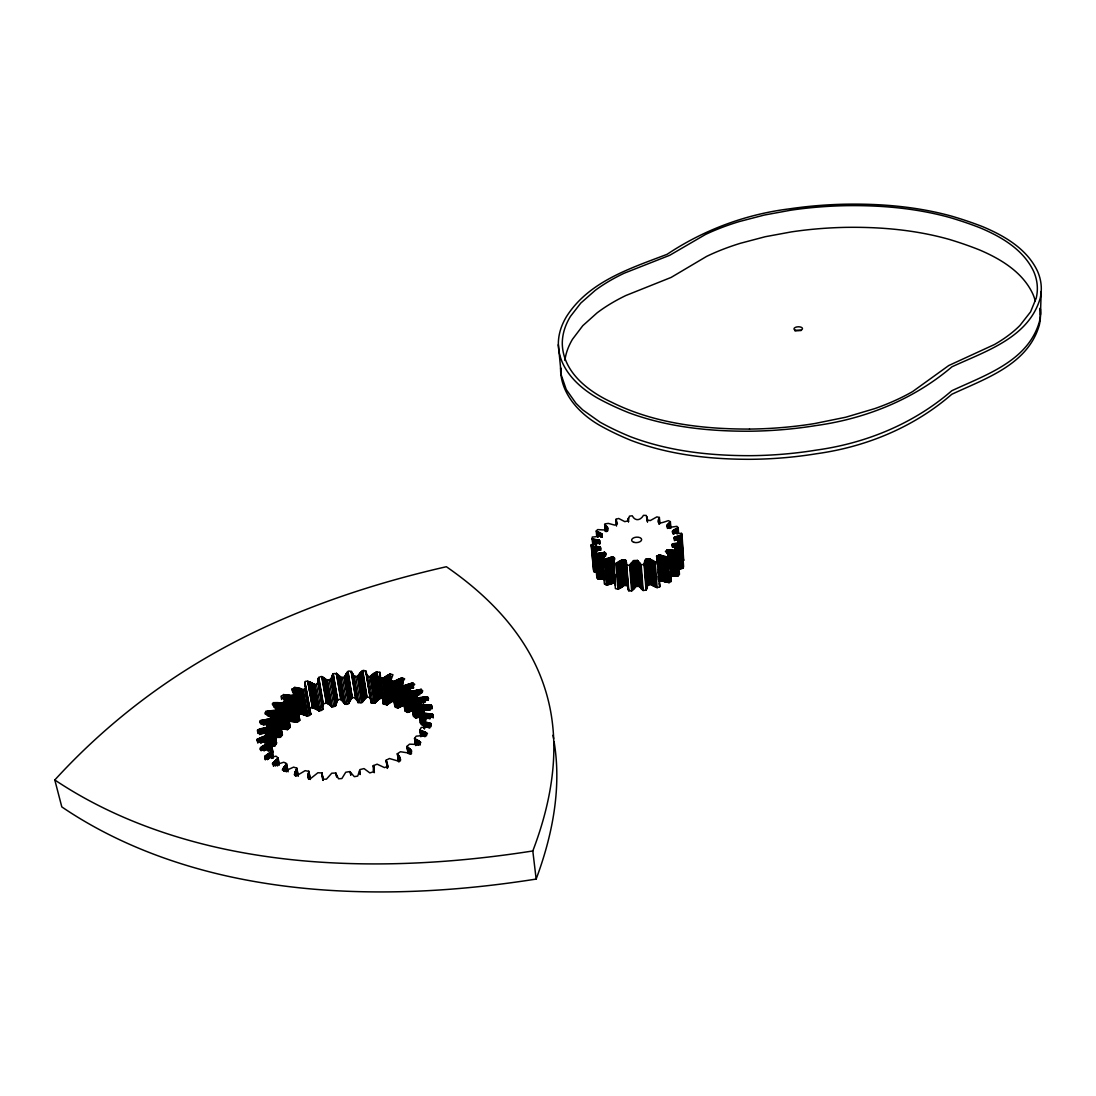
<?xml version="1.0" encoding="UTF-8"?>
<svg xmlns="http://www.w3.org/2000/svg" width="1096" height="1096" viewBox="0 0 1096 1096"><rect width="100%" height="100%" fill="white"/><g stroke="black" fill="none" stroke-linecap="round" stroke-linejoin="round"><path stroke-width="1.5" d="M599.923 543.863L599.539 540.383L599.375 542.383L591.169 544.835L591.484 546.383C600.183 546.137 605.636 547.479 594.539 552.247L595.745 553.617C602.17 552.59 611.609 550.891 602.129 558.494L604.101 559.549C607.855 557.864 618.733 554.549 613.253 561.947L615.404 588.566L617.952 589.21L624.158 585.374L627.638 585.689L628.789 590.799L631.639 590.936C634.721 585.346 640.105 584.456 643.188 590.484L646.065 590.114C646.284 582.702 652.558 583.99 657.12 587.662L659.737 586.812L659.271 583.62M393.916 700.508L387.011 704.755L383.395 704.043L379.202 677.52C383.162 669.122 373.174 671.821 370.393 676.575C363.886 677.41 367.146 663.176 358.365 675.273C352.734 681.233 351.515 665.039 346.254 673.588C343.336 683.274 338.02 671.821 333.074 673.78C332.568 680.863 326.252 681.835 321.977 676.629C314.99 675.711 321.306 689.836 311.47 682.753C297.468 676.944 311.497 689.768 302.386 689.59C297.742 685.795 288.015 687.904 294.947 693.919C291.522 697.604 275.11 691.823 284.563 700.056C286.248 706.153 266.89 699.193 273.904 706.372C284.316 712.496 263.013 708.797 265.122 713.907C278.055 717.442 266.671 719.976 260.314 720.647C257.355 724.525 265.287 723.703 267.438 724.703C268.123 729.443 261.341 727.58 258.601 729.58C252.162 735.142 278.343 731.251 260.355 737.827C248.532 744.074 274.836 738.731 265.396 744.938C262.465 745.28 256.491 750.418 262.492 750.157C268.958 749.322 274 746.993 273.041 757.637M271.822 751.294L264.657 756.569L266.451 758.254L276.082 756.185L278.124 757.966L272.315 763.816L274.164 765.282L283.796 762.227L286.563 763.693L282.289 769.926L284.755 771.132L293.632 767.118L296.879 768.2L294.29 774.612L297.043 775.489L305.126 770.666L308.771 771.324L307.921 777.571L311.031 778.242L317.922 772.735L321.854 772.954L322.923 779.174L326.389 779.201L331.746 773.201L335.677 773.036L338.5 778.777L341.884 778.544L345.733 772.242L349.816 771.557L354.337 776.68L357.721 776.078L359.913 769.584L364.05 768.584L369.845 772.913L373.284 771.831L373.407 765.652L377.106 764.172L384.518 767.611L387.559 766.351L386.052 760.336L389.381 758.514L397.862 760.953L400.588 759.418L397.423 753.719L400.478 751.733L409.575 753.158L411.781 751.116L406.959 746.39L409.479 744.17L419.083 744.513L420.837 742.472L414.507 738.485L416.192 736.156L426.125 735.334L427.44 733.334L419.878 730.1L421.138 727.58L430.797 725.826L431.208 723.607L422.892 721.524L423.467 719.072L432.715 716.373L432.509 714.236L423.577 713.236L423.289 710.962L431.906 707.304L431.509 705.386L421.85 705.262L420.987 702.961L428.605 698.7L427.454 696.905L417.754 697.851L416.316 695.823L422.796 690.973L421.124 689.411L411.699 691.37L409.575 689.726L414.713 684.342L412.808 683.014L403.506 685.808L400.944 684.356L404.671 678.862L402.136 677.808L394.012 681.438L390.847 680.465L392.943 674.739L390.299 673.985L382.874 678.301L379.202 677.52M271.63 746.02L275.192 745.527L276.507 743.184L272.411 724.456M1040.46 314.607L1041.2 291.468M659.724 523.436L659.381 517.463L656.888 516.874L650.298 520.573L647.188 520.038L646.27 515.449L643.475 515.326C640.544 520.532 635.146 521.532 632.255 515.791L629.447 516.148L628.049 520.833L624.816 521.641L618.651 518.463L616.075 519.257L617.377 523.806L614.637 525.094L608.376 523.409L605.677 523.778L604.65 524.368L605.239 531.081M309.647 708.879C313.977 704.687 319.868 715.003 322.813 708.633C320.635 703.015 327.663 701.33 330.444 705.646C334.307 709.496 336.924 703.618 337.404 700.317C342.952 696.042 343.034 707.4 348.624 703.577C354.994 686.945 357.46 711.194 364.379 699.495C366.913 694.837 372.626 697.631 370.955 702.563C376.106 705.714 377.778 697.125 382.518 698.207M383.395 704.043L384.066 700.933M613.253 561.947L613.198 562.947L615.747 563.577C619.939 560.152 627.213 557.083 626.665 565.125L628.789 590.799M298.331 714.524C302.4 711.962 307.181 718.962 310.812 714.25L305.976 687.466M670.848 528.395L670.382 521.655L668.396 520.655C663.546 522.066 654.6 526.395 659.381 517.463M420.165 716.839L415.644 717.99L413.507 716.25L409.781 689.302M646.065 590.114L644.078 564.426C644.188 556.987 650.736 558.344 655.203 561.988L657.847 561.152L656.504 556.165L659.559 554.96L667.354 557.001L669.451 555.768L665.395 551.356L667.628 549.808L676.369 550.343L677.725 548.863C666.313 544.411 673.78 543.205 681.397 542.726L681.89 541.15C671.026 539.575 671.917 537.04 682 534.903L681.589 533.382C673.273 533.642 667.149 532.574 678.177 527.655L676.917 526.327C670.971 527.176 661.272 529.135 670.382 521.655M267.643 724.908L272.794 751.637L271.26 754.322M288.536 721.004C291.289 721.456 301.989 724.018 298.509 718.62M644.078 564.426L641.174 564.796C638.215 558.686 632.57 559.741 629.542 565.262L626.665 565.125M404.958 710.893L407.767 712.386L413.877 710.194M274.466 737.526L280.343 737.307L282.398 734.937L276.302 702.522M677.465 543.465L679.191 568.975L683.109 568.235L683.575 566.632L681.89 541.15M596.991 572.194L594.621 571.934L592.251 537.04C599.444 536.506 607.595 535.506 596.238 531.026L597.635 529.587C603.074 529.834 613.157 531.491 604.65 524.368M536.15 879.074L532.807 850.962C549.439 807.41 558.987 759.747 550.973 713.249A563.111 324.211 -17 0 0 531.848 657.504C512.024 620.281 480.774 590.484 446.36 566.728C385.669 580.565 325.95 599.334 269.246 625.145A580.195 392.711 -7.7 0 0 191.677 666.464C141.096 697.755 94.914 736.06 54.8 779.968L61.801 806.903C109.052 839.002 162.797 860.661 218.2 874.005A468.143 260.601 -7.8 0 0 314.758 889.267C388.614 895.35 463.046 890.61 536.15 879.074C552.384 835.549 561.796 788.12 554.096 741.787M395.245 705.975C395.971 710.496 402.287 705.468 405.041 704.66M281.302 729.059L287.645 729.484L290.248 727.306L284.974 700.317M615.253 582.661L606.376 585.127L604.691 583.579M677.725 548.863L679.452 574.427L678.123 575.921L670.04 575.373M275.192 745.527L270.164 718.784M266.068 735.745L268.986 750.842M603.869 571.605L604.485 578.4L598.074 579.113L596.868 577.729L597.964 576.88M280.48 737.265L275.534 710.578M623.802 585.565L621.775 559.892M669.04 549.945L671.245 581.401L669.163 582.634L661.559 580.565L659.039 581.497M421.289 721.785C418.85 722.333 421.755 725.607 423.316 724.401M682.274 560.96L683.685 560.33L682 534.903M594.621 571.934L593.648 571.03L594.21 569.92M635.79 586.196L633.817 560.535M624.158 585.374L622.131 559.727M611.965 556.891L614.185 582.456L611.828 556.932M661.107 580.579L659.45 554.946L661.436 580.551M532.807 850.962C459.073 862.511 384.025 867.306 309.524 861.36A471.609 257.957 -7.7 0 1 212.199 846.331C156.55 833.193 102.462 811.848 54.8 779.968M624.487 585.278L622.61 559.672M274.301 765.323L273.753 762.09M749.5 429.07C702.509 429.166 654.148 423.426 611.623 402.218C588.346 391.436 563.385 372.352 562.303 344.459A206.432 96.064 -2.6 0 1 570.4 316.484L580.77 303.099L595.155 290.426A192.896 89.584 -2.8 0 1 624.117 273.247L669.683 255.313L705.413 234.517A187.635 84.104 -1.8 0 1 739.416 221.529L764.392 215.035L790.641 210.226A201.253 90.612 -1.7 0 1 845.153 205.692C880.225 205.089 915.585 208.076 949.479 217.419A312.155 145.48 -2.6 0 1 979.988 227.79C1001.374 236.736 1023.486 249.655 1033.679 271.466A200.637 90.132 -1.8 0 1 1036.2 298.194L1030.555 311.881L1019.992 325.389A188.43 84.721 -1.7 0 1 994.442 344.528L948.78 365.516L912.639 391.56A193.718 90.283 -2.6 0 1 874.841 408.575L845.811 417.206L814.684 423.549A205.801 95.53 -2.7 0 1 749.5 429.07M591.676 538.602L599.539 540.383M639.215 585.99L637.255 560.371M307.154 716.044L302.386 689.59M604.663 552.37L605.143 555.809L604.951 552.466M651.024 584.236L648.777 558.604M600.211 546.657L600.814 550.219M281.439 734.334L282.398 734.937M421.207 689.425L421.809 692.795M432.715 714.304L433.304 717.784M427.536 696.933L428.111 700.33M296.879 768.2L298.372 776.187M421.782 705.208L424.179 720.346M670.149 579.661L671.245 581.401M639.804 586.278L637.612 560.508M266.15 733.251L269.438 750.075M309.593 710.619L310.812 714.25M683.274 558.782L683.685 560.33M260.519 747.623L261.136 750.787M258.218 738.786L258.875 742.143M257.382 739.197L258.04 742.554M257.176 739.334L257.848 742.691M257.122 739.389L257.779 742.745M267.602 754.089L268.534 758.857M262.245 728.443L263.218 733.457M260.629 720.524L261.273 723.853M265.396 744.938L266.328 749.678M267.082 754.486L267.999 759.254M260.396 720.606L260.958 723.977M263.588 736.594L264.889 743.293M261.574 728.621L262.561 733.649M264.629 745.294L265.561 750.048M266.534 754.911L267.451 759.679M262.752 736.882L263.739 741.91M260.875 728.84L261.848 733.854M265.944 755.377L266.575 758.555M263.615 745.814L264.533 750.568M260.122 729.073L261.095 734.087M265.438 755.802L266.054 758.98M261.643 737.293L262.629 742.335M263.04 746.129L263.972 750.883M264.807 756.363L265.424 759.528M259.314 729.333L260.286 734.347M261.026 737.553L261.999 742.581M264.684 756.514L265.273 759.747M262.424 746.472L263.054 749.637M260.355 737.827L261.341 742.855M258.601 729.58L259.574 734.594M261.793 746.842L262.41 750.007M259.642 738.142L260.629 743.17M257.683 729.909L258.341 733.251M261.108 747.253L261.725 750.418M257.464 730.018L258.053 733.416M258.889 738.471L259.546 741.828M274.63 761.186L275.548 765.953M266.492 719.346L272.699 751.486M267.177 724.634L272 749.691M266.903 724.593L272.466 752.788M274.192 761.61L274.808 764.803M267.013 727.196L272.904 757.829M265.328 719.524L266.287 724.525M266.835 727.347L272.671 758.007M266.698 727.415L272.671 758.158M266.383 727.511L272.438 758.158M273.288 762.597L273.904 765.775M264.643 719.647L265.616 724.648M266.095 727.58L270.616 750.979M270.63 752.13L271.863 758.473M272.89 763.063L273.507 766.241M263.931 719.784L264.889 724.785M265.396 727.703L269.602 749.431M265.917 733.156L269.287 749.952M269.698 752.692L270.616 757.446M263.15 719.935L264.122 724.936M265.629 733.114L269.082 751.007M264.259 727.936L265.232 732.95M266.808 741.389L268.575 750.418M265.657 735.95L266.945 742.65M267.082 744.211L268.301 750.541M269.013 753.13L269.931 757.884M262.314 720.113L263.287 725.114M265.369 736.046L267.15 744.746M263.396 728.141L264.369 733.156M261.574 720.291L262.218 723.62M264.684 736.238L265.986 742.951M266.438 744.472L267.671 750.801M268.109 753.733L269.041 758.5M270.767 710.811L275.85 737.43M271.411 716.442L276.507 743.184M270.109 710.866L276.452 743.02M271.041 716.195L276.137 742.855M270.808 716.126L271.767 721.127M270.767 717.647L275.877 744.321M269.383 710.92L270.657 717.579M278.124 757.966L279.274 764.597M277.877 758.432L279.096 764.789M268.602 711.003L269.561 715.989M277.672 758.596L278.891 764.967M269.959 718.921L275.069 745.595M269.808 718.962L274.918 745.65M269.479 719.031L274.603 745.705M277.165 758.966L278.083 763.748M267.78 711.085L268.739 716.085M269.191 719.058L274.301 745.746M267.027 711.181L267.986 716.168M276.37 759.61L277.589 765.967M268.506 719.113L273.63 745.801M275.781 760.103L276.699 764.871M266.068 711.318L266.712 714.647M265.821 711.373L266.383 714.743M267.369 719.236L272.493 745.91M275.041 760.788L275.959 765.556M276.425 709.496L281.466 736.101M286.563 763.693L288.125 771.831M274.754 702.536L276.014 709.167M286.44 764.159L287.645 770.543M285.933 763.337L287.495 770.721M285.878 764.761L287.084 771.132M273.822 702.577L274.767 707.55M275.439 710.646L280.343 737.307M274.521 707.578L273.575 702.605L274.425 707.605M275.137 710.729L280.192 737.348M274.822 710.756L279.877 737.375M285.234 765.446L286.44 771.831M274.534 710.77L279.59 737.375M284.782 765.981L285.686 770.776M273.877 710.742L278.932 737.361M284.207 766.721L285.111 771.502M283.905 767.145L284.508 770.337M272.767 710.742L277.836 737.348M283.576 767.611L284.193 770.803M283.261 768.104L283.864 771.296M271.931 710.756L277 737.375M280.288 702.7L285.261 729.251M279.48 702.632L284.467 729.183M278.384 702.563L283.371 729.114M277.74 702.536L282.741 729.087M277.041 702.522L282.056 729.059M277.11 708.057L282.124 734.649M276.904 707.961L281.932 734.539M275.493 702.522L278.316 717.455M279.877 725.744L280.508 729.059M285.193 694.659L290.111 721.141M284.508 694.59L289.426 721.072M285.138 700.44L290.193 727.388M283.604 694.522L286.111 708.345M286.686 711.071L288.275 719.949M288.892 723.264L289.508 726.58M283.371 694.535L284.905 702.81M296.783 768.858L297.975 775.242M284.083 701.837L289.029 728.374M296.482 769.296L297.674 775.68M296.03 770.022L296.92 774.817M295.714 770.584L296.619 775.379M282.932 702.837L287.782 729.443M282.672 702.933L287.645 729.484M282.521 702.947L287.481 729.498M295.345 771.351L296.235 776.146M281.028 696.166L281.645 699.467M282.22 702.947L287.179 729.498M295.153 771.79L295.756 774.982M281.946 702.92L286.905 729.47M294.961 772.269L295.564 775.461M294.783 772.776L295.372 775.982M281.329 702.824L286.303 729.374M291.413 695.796L296.29 722.291M291.166 695.741L296.043 722.237M290.604 695.59L295.482 722.086M289.659 695.344L294.55 721.839M288.933 695.193L293.824 721.689M287.906 695.001L292.81 721.497M287.316 694.919L292.207 721.401M286.659 694.823L291.563 721.305M285.96 694.741L290.865 721.223M295.961 687.562L300.77 713.989M295.125 687.398L299.948 713.825M294.879 693.576L299.797 720.401M294.769 693.426L299.729 720.483M308.867 771.379L310.387 779.462M293.495 688.096L299.304 719.593M308.771 771.324L310.237 779.325M296.413 705.81L297.016 709.126M308.675 772.406L309.853 778.804M293.66 692.151L294.577 697.111M308.428 773.16L309.305 777.955M308.264 773.721L309.154 778.53M293.495 694.878L298.345 721.374M308.113 774.502L308.99 779.297M292.235 688.781L292.92 692.891M308.031 774.941L308.62 778.146M292.153 688.863L292.742 692.371M307.976 775.406L308.524 779.119M292.111 695.768L296.989 722.264L292.002 695.809M291.7 695.837L296.715 722.333M302.126 689.521L306.907 715.976M301.907 689.439L306.688 715.894M301.427 689.22L306.209 715.674M300.605 688.877L305.387 715.332M299.962 688.644L304.743 715.085M299.044 688.343L303.839 714.784M298.509 688.192L303.304 714.619M297.92 688.028L302.729 714.455M297.29 687.863L302.085 714.291M296.591 687.699L301.4 714.126M321.95 772.995L323.265 779.955M321.854 772.954L323.21 780.407M322.032 775.297L322.786 780.133M304.921 682.479L310.661 714.51M304.784 682.616L310.223 712.948M304.852 684.205L309.291 708.961M304.359 688.809L309.113 715.263M302.797 689.576L307.579 716.031M302.523 689.603L307.455 716.058M312.798 683.466L317.47 709.879M312.25 683.164L316.936 709.564M311.47 682.753L316.155 709.167M311.017 682.548L315.703 708.948M310.511 682.315L315.196 708.715M309.949 682.082L314.648 708.482M309.332 681.849L314.031 708.235M308.784 681.63L313.483 708.03M308.045 681.383L312.757 707.769M307.839 681.342L312.538 707.728L307.743 681.342M318.087 679.616L322.717 706.002M318.059 680.041L322.662 706.81M318.046 681.096L322.895 709.372M318.224 683.055L322.69 709.619M316.36 683.794L321.005 710.208M314.675 684.411L319.333 710.825M314.552 684.425L319.21 710.852M314.278 684.384L319.073 710.838M314.045 684.288L318.717 710.701M313.867 684.178L318.539 710.592M313.47 683.904L318.155 710.318M323.58 677.547L328.156 703.92M323.073 677.232L327.649 703.605M322.594 676.972L327.183 703.331M321.977 676.629L326.567 702.988M321.703 676.561L326.375 702.933M336.075 773.379L336.76 777.201M335.801 773.064L336.541 776.406M318.703 677.424L323.32 703.783M318.58 677.492L323.073 704.043M318.32 678.246L322.936 704.618M318.237 678.684L322.854 705.057M318.155 679.164L322.772 705.55M329.156 679.958L333.705 706.372M327.266 680.411L331.937 706.81M327.129 680.397L331.691 706.797M326.827 680.219L331.567 706.742M326.677 680.095L331.252 706.495M326.389 679.767L330.965 706.167M325.868 679.26L330.444 705.646M325.444 678.89L330.019 705.276M324.827 678.397L329.403 704.783M324.457 678.123L329.033 704.509M324.032 677.835L328.608 704.221M350.323 771.844L350.871 775.05M350.062 771.611L350.72 774.886M333.198 673.725L337.705 700.07M333.074 673.78L337.513 700.18M332.896 673.971L337.404 700.317M332.609 674.52L337.102 700.878M332.403 674.958L336.897 701.317M332.184 675.451L336.691 701.81M331.992 675.903L336.513 702.262M331.841 676.328L336.349 702.687M331.704 676.712L336.225 703.084M331.526 677.397L336.047 703.783M331.417 677.903L335.938 704.29M331.334 678.561L335.828 705.358M331.28 679.136L335.732 705.714M331.143 679.41L335.568 705.893M330.937 679.534L335.458 705.934M340.582 677.684L345.035 704.084M340.335 677.643L344.911 704.07M340.103 677.438L344.692 703.975M339.829 676.931L344.459 703.687M339.472 676.355L343.939 702.742M339.185 675.931L343.637 702.303M338.733 675.369L343.185 701.741M338.459 675.054L342.911 701.426M338.143 674.725L342.61 701.084M337.787 674.369L342.253 700.728M337.39 673.999L341.856 700.358M337.034 673.67L341.5 700.029M336.541 673.273L341.007 699.618M336.294 673.163L340.842 699.536M346.254 673.588L350.651 699.947M345.98 673.999L350.378 700.358M345.747 674.383L350.145 700.755M345.363 675.068L349.775 701.44M345.13 675.561L349.542 701.947M344.856 676.232L349.268 702.618M344.719 676.629L349.131 703.015M344.637 676.807L348.939 703.372M344.432 677.068L348.734 703.536L344.199 677.177M359.625 770.611L360.159 773.817M359.543 771.365L360.077 774.571M342.39 677.424L346.829 703.824M352.186 672.643L356.543 699.001M351.926 672.218L356.269 698.577M351.665 671.848L356.022 698.207M351.309 671.382L355.666 697.727M351.117 671.245L355.542 697.631M348.021 671.492L352.254 697.878L347.802 671.574M347.665 671.711L352.049 698.056M347.226 672.245L351.611 698.604M346.898 672.67L351.295 699.029M346.555 673.136L350.953 699.495M373.407 765.652L374.188 770.461M373.366 765.762L374.394 772.365M358.365 675.273L362.68 701.673M373.695 769.022L374.202 772.707M358.118 675.67L362.434 702.07M357.995 675.835L362.31 702.235M357.83 676.013L362.036 702.495M357.597 676.15L361.79 702.577M355.679 676.232L360.022 702.632M353.885 676.314L358.228 702.714M353.597 676.177L358.118 702.7M353.227 674.835L357.858 702.399M352.802 673.752L357.406 700.755M352.419 673.026L356.981 699.769M362.749 670.793L367.009 697.152M362.598 670.821L366.79 697.207M362.338 670.971L366.612 697.33M361.776 671.464L366.05 697.837M361.338 671.862L365.626 698.234M360.872 672.314L365.16 698.686M360.461 672.725L364.749 699.097M360.077 673.122L364.379 699.495M359.748 673.492L364.05 699.878M359.2 674.15L363.502 700.536M358.817 674.629L363.132 701.015M373.572 765.488L374.257 770.365M370.517 676.547L374.613 702.988M368.667 676.438L372.914 702.851M366.242 671.944L371.188 702.742M365.817 670.903L371.092 702.714M365.763 670.862L370.01 697.22M375.325 672.574L379.504 698.96M374.75 672.971L378.928 699.371M374.229 673.355L378.421 699.755M373.763 673.725L377.956 700.125M373.339 674.067L377.531 700.467M387.313 763.501L387.929 767.145M386.943 762.378L387.71 767.173M386.724 761.857L387.491 766.666M372.626 674.67L376.832 701.084M387.45 768.159L386.176 760.172L387.313 768.433M372.119 675.136L376.339 701.536M371.503 675.739L375.723 702.166M371.16 676.122L375.38 702.536M370.996 676.273L375.216 702.7M370.777 676.438L375.01 702.851M370.654 676.506L374.887 702.92M382.6 678.342L386.737 704.797M380.997 678.013L385.148 704.468M379.833 672.012L380.49 676.465M382.614 693.754L383.12 697.056M379.627 676.095L380.929 684.356M381.449 687.658L381.97 690.96M382.49 694.261L383.011 697.563M379.422 676.753L383.573 703.194M379.257 677.164L383.531 704.166M376.969 671.629L381.134 698.015M376.819 671.629L380.901 698.042M376.531 671.766L380.696 698.152M375.846 672.218L380.011 698.604M387.792 675.136L391.889 701.563M399.999 757.61L400.492 760.802M387.189 675.465L391.286 701.906M399.766 757.158L400.259 760.364M399.519 756.747L400.013 759.939M386.628 675.794L390.738 702.221M399.286 756.377L399.78 759.569M398.834 755.733L399.574 760.528M386.121 676.095L390.231 702.536M398.465 755.267L399.451 761.665M397.93 754.678L398.93 761.062M397.423 753.719L398.588 760.72M385.271 676.643L389.381 703.084M397.355 753.801L398.588 761.884M384.669 677.054L388.779 703.495M383.901 677.616L388.025 704.057M383.463 677.958L387.587 704.413M383.258 678.109L387.381 704.564M383.011 678.246L387.148 704.701M382.874 678.301L386.861 704.797M394.67 681.15L398.725 707.646M394.437 681.274L398.492 707.769M394.163 681.397L398.081 707.934M393.752 681.452L397.93 707.961M392.3 680.945L396.382 707.441M394.108 698.755L390.149 673.985L394.971 706.372M394.478 701.002L394.985 704.317M389.847 674.081L394.93 706.961M389.053 674.465L393.135 700.892M388.45 674.78L392.532 701.207M400.972 684.26L405.027 711.044M410.685 749.774L411.164 752.966M399.629 678.725L403.643 705.208M410.315 749.376L411.041 754.171M409.945 749.02L410.671 753.801M409.603 748.678L410.329 753.473M398.958 678.999L402.972 705.482M408.959 748.13L409.685 752.911M398.328 679.273L402.355 705.755M408.452 747.732L409.425 754.117M397.766 679.52L401.794 706.016M407.753 747.239L408.726 753.61M407.315 746.951L408.274 753.322M407.137 746.814L408.109 753.185M396.793 679.986L400.821 706.482M406.959 746.39L407.959 753.034M396.094 680.356L400.136 706.838M395.19 680.849L399.245 707.345M406.849 684.658L410.822 711.194M415.028 738.896L415.781 743.965M414.809 738.786L415.822 745.54M414.521 738.403L415.617 745.417M406.068 684.945L410.055 711.496M405.068 685.356L409.055 711.907M404.479 685.617L408.479 712.167M404.219 685.712L408.219 712.263M403.917 685.808L407.918 712.359M403.616 685.836L407.767 712.386M402.232 677.794L403.109 682.781M403.506 685.808L407.507 712.373M402.136 677.808L402.876 682.767M401.903 677.862L402.89 684.479M402.273 685.151L406.287 711.701M401.04 678.177L402.04 684.795M402.355 688.507L402.849 691.823M403.355 695.152L403.849 698.467M400.369 678.424L404.849 708.961M411.055 750.212L411.548 753.404M412.343 683.014L413.082 688M413.233 691.028L417.165 717.647M411.425 683.246L412.165 688.22M412.589 691.234L416.535 717.853M412.302 691.302L416.261 717.921M419.741 741.567L420.248 744.951M410.712 683.438L411.452 688.411M412 691.37L415.795 717.99M419.234 741.197L419.741 744.581M411.603 691.329L415.644 717.99M418.754 740.855L419.247 744.239M409.931 683.657L410.671 688.63M418.288 740.553L418.782 743.937M410.603 690.521L414.562 717.127M417.836 740.28L418.59 745.362M409.205 683.863L410.452 692.466M410.932 695.481L411.452 699.111M411.918 702.111L413.672 714.071M409.616 689.48L413.548 716.318M417.028 739.827L417.781 744.896M408.534 684.082L412.493 710.619M416.411 739.512L417.165 744.581M407.904 684.274L411.877 710.825M415.562 739.115L416.316 744.184M419.193 689.672L419.919 694.659M421.083 702.879L423.536 719.593M425.426 732.155L425.919 735.526M420.987 702.961L423.604 721.51M423.673 721.839L424.659 728.566M423.399 721.798L424.385 728.525M424.851 731.881L425.344 735.265M423.125 720.373L424.344 728.785M418.384 689.809L419.11 694.796M419.412 697.714L424.111 728.456M424.289 731.649L425.029 736.718M417.617 689.946L418.343 694.946M423.755 731.443L424.495 736.498M418.74 697.851L422.659 724.538M418.439 697.905L422.357 724.593M418.138 697.933L422.056 724.62M416.905 690.096L417.645 695.083M417.973 697.933L421.905 724.607M422.809 731.101L423.563 736.156M417.754 697.851L421.768 724.579M416.261 690.233L416.987 695.22M417.727 700.207L418.22 703.536M418.699 706.865L419.193 710.194M422.097 730.868L422.837 735.923M417.042 696.919L420.96 723.593M416.603 695.576L420.289 720.565M416.398 695.741L420.22 722.661M421.124 730.58L421.878 735.649M415.124 690.507L419.056 717.113M420.522 730.429L421.412 735.608M420.275 730.361L421.028 735.416M414.302 690.713L418.234 717.332M420.042 730.251L420.782 735.306M412.808 683.014L413.548 687.987M419.878 730.1L420.864 736.772M412.589 682.986L413.425 687.959M427.221 705.084L427.947 710.098M429.81 723.141L430.29 726.511M428.152 713.565L428.879 718.606M425.522 696.974L426.015 700.303M426.563 705.084L427.289 710.098M429.111 722.935L429.838 727.977M424.7 697.029L425.426 702.029M427.029 713.469L427.755 718.51M428.44 722.744L429.166 727.799M425.399 705.112L426.125 710.126M427.81 722.593L428.536 727.634M423.933 697.083L424.659 702.098M426.193 713.428L426.919 718.455M427.221 722.442L427.947 727.497M424.536 705.153L425.275 710.167M423.207 697.166L423.947 702.166M425.07 713.386L426.056 720.099M422.549 697.234L423.522 703.906M426.166 722.223L426.906 727.265M421.124 689.411L421.7 692.74M423.412 705.235L424.138 710.263M420.878 689.425L421.357 692.74M424.33 712.181L425.371 720.099M424.056 712.277L424.782 717.305M423.768 712.4L425.084 720.072M425.371 722.086L426.111 727.128M421.385 697.385L422.111 702.385M422.727 705.317L423.453 710.331M424.796 720.045L423.412 710.797L424.549 719.949M422.426 705.331L423.166 710.345M419.932 689.548L420.412 692.878M422.124 705.317L422.851 710.345M423.344 713.688L424.07 718.702M426.043 732.443L426.536 735.813M424.316 721.922L425.056 726.963M420.535 697.522L423.988 720.25M431.44 705.317L431.988 708.742M431.372 705.29L431.851 708.633M432.509 714.236L432.989 717.592M431.139 705.249L431.619 708.591M431.646 714.071L432.125 717.428M430.221 705.18L430.701 708.523M430.961 713.948L431.44 717.305M429.495 705.139L430.221 710.167M430.194 713.825L430.673 717.181M428.687 705.112L429.413 710.126M427.454 696.905L427.933 700.248M427.221 696.892L427.7 700.234M429.468 713.729L430.194 718.757M427.933 705.084L428.659 710.112M430.427 723.346L430.92 726.703M426.276 696.933L426.755 700.262M428.783 713.633L429.509 718.675M560.577 367.886C560.152 393.409 579.346 413.863 600.307 425.686A307.524 142.055 -1.7 0 0 630.817 440.304C668.903 454.84 710.044 459.388 750.568 459.306A208.309 98.818 -2.6 0 0 816.616 453.717C866.32 446.839 913.872 427.207 951.739 394.313C985.331 378.545 1027.925 364.776 1039.309 325.101A203.103 93.283 -1.7 0 0 1039.885 308.305M596.457 539.958L596.758 543.342M597.005 546.822L597.306 550.206M597.525 553.549L599.827 579.044M596.005 539.89L596.471 544.959M596.525 546.822L596.827 550.219M595.512 539.78L595.964 544.849M595.964 546.822L596.43 551.905M596.621 553.59L598.937 579.085M594.964 539.657L595.416 544.726M595.347 546.808L595.813 551.891M595.745 553.617L598.074 579.113M594.361 539.506L594.827 544.575M594.676 546.767L595.745 558.631M596.21 563.714L596.772 570.509M593.717 539.328L594.183 544.397M593.936 546.699L596.868 577.729M593.046 539.109L593.511 544.178M592.347 538.862L592.963 545.616M593.142 546.616L595.471 572.044M591.881 544.52L592.347 549.603M593.128 558.07L593.429 561.453M591.484 546.383L593.827 571.811M591.169 544.835L593.511 570.249M601.964 533.807L602.266 537.177M603.554 552.494L604.006 557.604M604.101 559.549L606.376 585.127M601.649 533.684L601.951 537.067M603.129 552.617L603.581 557.727M601.266 533.588L601.567 536.958M602.677 552.768L603.375 560.494M600.827 533.492L601.129 536.862M602.731 557.535L603.348 564.344M603.951 571.153L604.403 576.263M600.416 533.368L600.718 536.739M602.211 552.891L603.417 566.495M600.129 533.273L600.43 536.643M601.868 552.973L604.389 580.168M599.813 533.149L600.115 536.519M602.129 558.494L604.403 584.058M601.471 553.069L603.745 578.565M599.457 532.999L599.759 536.382M600.992 553.151L603.28 578.661M599.046 532.82L599.348 536.191M600.087 546.63L600.512 550.055M598.622 532.615L598.923 535.985M599.361 540.301L599.759 543.726M599.95 546.616L600.252 550.014M600.444 553.247L602.731 578.743M599.115 540.218L599.553 543.643M599.786 546.603L599.923 550M598.156 532.355L598.457 535.725M598.95 540.191L599.252 543.575M598.58 540.136L598.882 543.52M599.224 546.616L599.526 550.014M599.813 553.329L602.115 578.839M597.676 532.067L598.142 537.122M598.128 540.109L598.443 543.493M598.759 546.671L599.06 550.055M597.197 531.752L597.649 536.807M599.115 553.412L601.416 578.921M597.649 540.095L597.964 543.479M598.279 546.74L598.58 550.124M596.69 531.382L597.142 536.437M596.238 531.026L596.69 536.067M597.169 540.054L597.471 543.438M597.772 546.781L598.074 550.178M598.361 553.48L600.663 578.989M596.841 540.013L597.142 543.397M597.416 546.808L597.731 550.192M607.444 527.56L607.746 530.916M610.088 557.768L612.322 583.332M607.143 527.368L607.431 530.724M609.801 557.905L612.034 583.469M606.937 527.231L607.225 530.587M606.705 527.053L607.006 530.423M609.458 558.056L611.678 583.62M606.458 526.847L606.759 530.217M606.198 526.601L606.636 531.656M609.034 558.22L611.267 583.784M605.924 526.327L606.362 531.368M605.65 525.998L606.088 531.039M608.54 558.398L610.773 583.963M605.376 525.642L605.814 530.683M605.115 525.244L605.554 530.286M604.855 524.792L605.444 531.519M607.979 558.59L610.212 584.154M607.321 558.782L609.582 584.36M606.609 558.974L608.869 584.552M605.28 552.74L605.581 556.138M605.828 559.179L608.075 584.757M604.554 552.357L604.965 555.768M604.417 552.357L604.567 555.768M604.951 559.371L607.211 584.949M604.115 552.384L604.417 555.782M603.937 552.411L604.389 557.508M616.5 563.275L618.678 588.908M615.747 563.577L617.952 589.21M613.733 557.357L614.253 564.81M615.075 574.4L615.349 577.606M613.692 560.316L614.24 566.714M614.938 574.715L615.349 579.51M613.555 560.659L614.253 568.66M614.801 575.071L615.349 581.469M613.048 557.097L615.404 585.497M614.774 582.456L612.431 556.864L614.431 582.414M611.678 556.974L613.746 582.593M611.198 557.165L613.418 582.73M610.842 557.357L613.061 582.921M610.486 557.576L612.705 583.14M621.898 559.823L624.049 585.428M621.405 560.152L623.556 585.757M621.158 560.385L623.309 586.004M620.925 560.645L623.09 586.264M620.651 560.905L622.816 586.511M620.446 561.07L622.61 586.689M620.185 561.275L622.35 586.881M619.87 561.495L622.035 587.114M616.075 519.257L616.514 524.285M616.034 519.71L616.5 526.066M619.487 561.741L621.651 587.36M619.035 562.015L621.199 587.634M618.5 562.317L620.679 587.936M617.911 562.618L620.089 588.251M617.24 562.933L619.432 588.566M626.405 564.673L628.515 590.333M625.734 560.179L628.282 589.854M625.515 560.083L628.09 589.415M624.857 560.001L626.981 585.606M624.021 559.892L626.145 585.497M623.186 559.768L625.323 585.374M622.35 559.672L624.378 585.291M634.077 560.481L635.981 586.127M633.639 560.618L635.611 586.305M633.461 560.741L635.379 586.552M633.173 561.138L635.242 586.771M633.063 561.399L635.05 587.305M632.858 561.947L634.817 587.785M632.611 562.371L634.68 588.018M632.419 562.632L634.488 588.278M632.173 562.933L634.255 588.579M628.296 518.257L628.57 521.614M631.885 563.262L633.968 588.908M628.2 518.586L628.46 521.943M631.543 563.618L633.625 589.278M631.132 564.002L633.214 589.662M630.652 564.413L632.748 590.086M630.104 564.851L632.2 590.525M629.542 565.262L631.639 590.936M640.146 564.043L642.16 589.703M639.708 563.659L641.735 589.333M639.338 563.303L641.365 588.977M639.023 562.974L641.05 588.634M638.763 562.673L640.79 588.319M638.393 562.138L640.585 588.045M638.173 561.741L640.297 587.566M637.831 560.741L640.119 587.114M637.351 560.385L639.571 586.086M636.475 560.399L638.516 586.031M635.584 560.44L637.639 586.072M634.707 560.467L636.762 586.1M645.818 559.248L647.64 584.922M645.585 559.344L647.435 585.072M645.407 559.522L647.38 587.168M645.339 561.823L647.229 587.84M645.106 562.577L647.078 588.237M644.914 563.002L646.9 588.662M644.681 563.454L646.667 589.127M644.393 563.961L646.38 589.634M641.174 564.796L643.188 590.484M640.653 564.426L642.667 590.114M651.64 560.453L653.572 586.1M651.284 560.234L653.216 585.88M650.983 560.029L652.915 585.675M650.736 559.851L652.682 585.497M650.545 559.7L652.49 585.333M647.202 517.476L647.572 521.929M650.298 559.467L652.243 585.1M646.955 516.723L647.339 521.765M650.092 559.22L652.038 584.853M649.873 559.015L651.819 584.634M649.531 558.768L651.586 584.469M649.298 558.672L651.353 584.346M648.12 558.755L650.079 584.387M647.27 558.946L649.229 584.579M646.421 559.124L648.394 584.757M657.71 558.892L659.778 586.319M657.49 558.248L659.737 586.812M657.148 555.891L657.778 564.426M658.203 569.208L658.902 579.784M656.942 557.343L657.614 564.002M658.203 572.016L658.792 580.017M656.997 561.221L657.244 564.632M658.148 576.332L658.381 580.003M655.203 561.988L657.12 587.662M654.49 561.741L656.408 587.415M653.778 561.467L655.696 587.127M653.134 561.207L655.052 586.853M652.572 560.933L654.49 586.593M652.065 560.686L653.997 586.346M663.546 556.343L665.395 581.962M662.998 556.193L664.847 581.825M662.518 556.056L664.368 581.675M662.107 555.932L663.971 581.538M659.299 518.833L659.669 523.888M659.107 519.614L659.23 523.313M661.765 555.809L663.628 581.414M658.847 520.244L659.093 523.6M661.505 555.699L663.354 581.305M658.71 520.49L658.833 524.08M661.121 555.521L662.984 581.14M660.792 555.343L662.655 580.949M660.45 555.179L662.313 580.784M659.97 555.014L661.998 580.675M659.696 554.973L661.696 580.592M659.148 555.001L661.025 580.606M658.586 555.247L660.477 580.853M657.874 555.576L659.751 581.181M667.231 525.094L667.464 528.464M669.204 555.316L671.012 580.935M668.615 549.863L669.82 566.906M670.177 572.016L670.738 580.469M668.231 549.808L668.724 556.631M669.122 561.262L669.437 566.851M670.204 576.633L670.451 580.044M668.067 549.795L668.546 556.617M669.067 564.303L669.3 567.714M667.902 549.795L668.245 556.604M667.628 549.808L668.108 556.617M667.505 549.822L667.56 553.288L667.245 549.918M666.848 550.247L667.094 553.658M667.354 557.001L669.163 582.634M666.505 556.891L668.341 582.524M665.656 556.768L667.478 582.401M664.875 556.631L666.711 582.264M664.176 556.494L666.012 582.113M673.725 530.354L673.958 533.738M674.52 543.643L674.876 548.74M673.3 530.519L673.533 533.903M674.04 543.602L674.273 547.014M674.588 550.425L676.342 576.003M672.848 530.642L673.081 534.026M673.574 543.602L673.821 547M673.752 550.439L675.52 576.003M673.177 543.616L673.424 547.014M673.013 543.63L673.081 547.055M672.944 547.082L672.711 543.685L672.629 547.192M672.985 550.425L674.766 575.989M672.328 543.835L672.519 547.288M672.3 550.398L674.067 575.975M670.122 522.107L670.478 527.162M669.82 522.573L670.177 527.628M671.684 550.356L673.451 575.934M669.519 522.998L669.875 528.053M669.204 523.381L669.56 528.436M671.122 550.315L672.917 575.88M668.889 523.737L669.122 527.108M670.656 550.26L672.451 575.825M668.587 524.039L668.82 527.409M668.3 524.299L668.533 527.683M670.259 550.206L672.054 575.77M669.93 550.151L671.725 575.715M668.026 524.532L668.272 527.902M667.779 524.724L668.026 528.094M669.464 550.069L671.259 575.633M667.574 524.874L667.807 528.245M679.863 535.807L680.205 540.89M679.205 536.04L679.547 541.123M679.712 543.095L681.424 568.605M678.177 527.655L678.52 532.725M678.588 536.245L678.931 541.328M678.904 543.246L680.63 568.755M677.684 528.053L678.027 533.122M678.027 536.41L678.369 541.506M677.136 528.464L677.479 533.533M678.15 543.369L679.876 568.879M677.506 536.561L677.849 541.643M676.616 528.834L676.958 533.903M677.054 536.67L677.287 540.054M676.109 529.163L676.328 532.546M676.657 536.752L676.89 540.15M676.314 536.821L676.547 540.218M676.849 543.534L677.424 552.042M677.931 558.713L678.575 569.043M675.615 529.45L675.848 532.834M675.821 536.903L676.054 540.287M676.287 543.589L676.862 552.083M677.862 565.152L678.095 568.564M675.163 529.697L675.396 533.081M675.341 536.958L675.574 540.342M675.794 543.616L676.15 548.712M676.369 550.343L678.123 575.921M674.739 529.916L674.972 533.3M674.889 537.026L675.122 540.41M675.383 543.63L675.725 548.74M674.355 530.094L674.588 533.478M674.026 530.245L674.259 533.629M674.506 537.109L674.739 540.492M675.026 543.643L675.383 548.74M675.492 550.398L677.246 575.975M674.341 537.15L674.437 540.588M681.589 533.382L682.027 540.15M682.26 543.548L683.041 555.398M681.315 535.218L683 560.645M681.205 540.89L683.109 568.235M680.575 535.533L680.904 540.616M681.137 544.013L681.356 547.397M680.575 542.917L682.287 568.427M552.973 735.265A558.412 326.786 -17.4 0 1 553.603 738.581M795.066 331.019A4.247 1.973 -2.2 0 1 801.039 330.567M560.905 371.325A208.939 99.366 -2.5 0 1 560.933 368.407M1035.254 300.934A199.431 91.324 -1.7 0 0 1032.994 294.331C1022.993 272.37 1001.018 259.108 979.646 249.984A310.209 147.33 -2.5 0 0 949.314 239.421C915.64 229.9 880.458 226.817 845.564 227.365A200.034 91.804 -1.6 0 0 791.353 231.9L765.255 236.722L740.43 243.271A186.512 85.214 -1.7 0 0 706.619 256.396L671.122 277.425L625.83 295.523A191.704 90.735 -2.7 0 0 597.073 312.881L582.771 325.704L572.496 339.253A205.158 97.284 -2.5 0 0 564.878 360.433M1040.46 309.017A203.294 93.105 -1.7 0 1 1039.419 321.649C1027.98 361.296 985.373 375.01 951.766 390.751C913.845 423.618 866.237 443.195 816.52 450.072A208.5 98.64 -2.6 0 1 750.404 455.676C709.838 455.758 668.656 451.223 630.529 436.729A307.812 141.795 -1.7 0 1 600.005 422.138L582.716 409.877L575.975 403.301L566.235 389.505L561.303 375.161L558.357 344.774C559.001 368.831 578.263 387.189 597.937 398.3A309.689 139.973 -1.8 0 0 628.638 412.671C667.08 426.974 708.482 431.372 749.28 431.221A209.788 97.393 -2.7 0 0 815.835 425.591C865.73 418.74 913.626 399.451 951.972 366.79C985.605 351.186 1028.404 337.938 1040.159 298.427A204.514 91.9 -1.8 0 0 1037.501 271.178C1027.021 248.915 1004.416 235.763 982.578 226.639A317.251 147.933 -2.6 0 0 951.575 216.131C917.01 206.623 880.965 203.568 845.208 204.199A205.144 92.379 -1.7 0 0 789.723 208.815C745.828 214.227 703.81 229.831 667.122 254.299C630.351 268.356 589.155 281.316 566.701 316.264A210.432 97.941 -2.6 0 0 558.357 344.774M299.729 713.811L294.81 687.384L299.729 713.811M795.545 330.362A4.261 1.973 -2.2 0 0 802.436 328.951A4.261 1.973 -2.2 0 0 796.737 326.951A4.261 1.973 -2.2 0 0 795.545 330.362M634.009 542.356A5.042 2.74 -4.5 0 0 641.653 539.657A5.042 2.74 -4.5 0 0 634.228 537.602A5.042 2.74 -4.5 0 0 634.009 542.356"/></g></svg>
